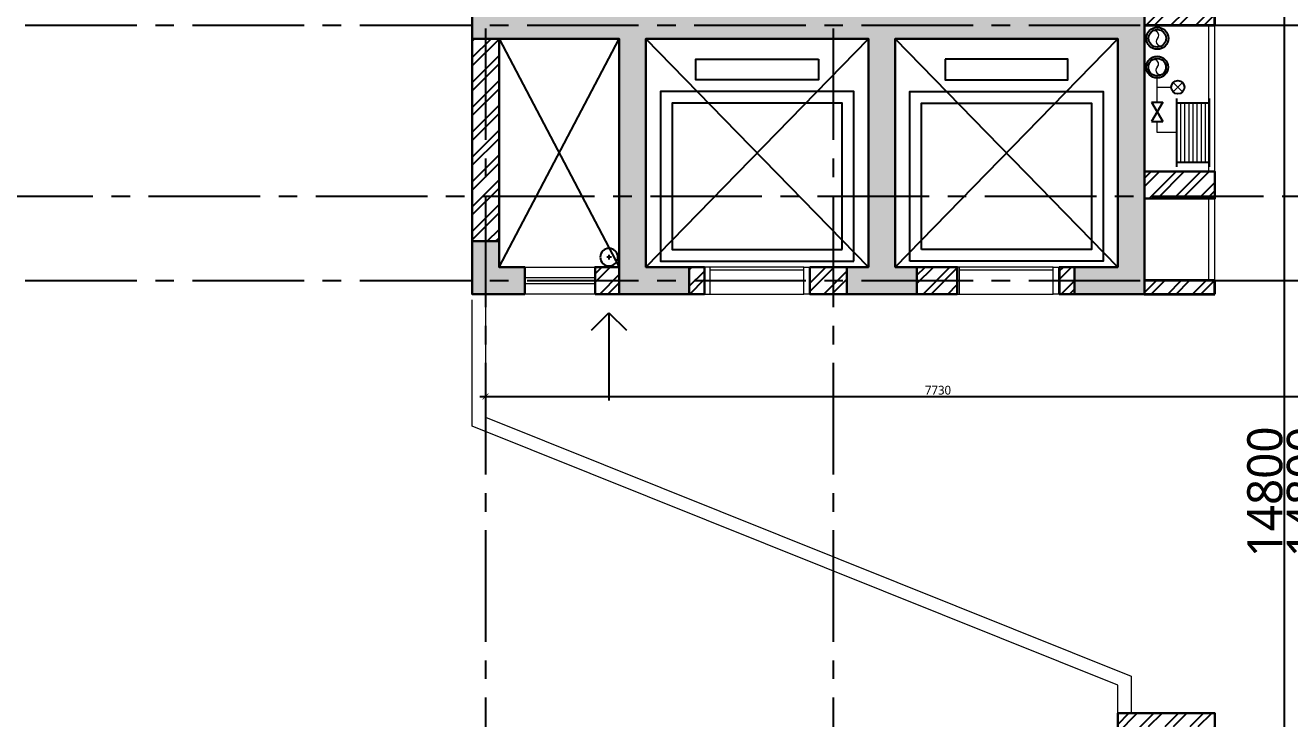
# Model space of a CAD drawing. Header units: millimetres. Extents: x -2409243 to -2334937, y -643723 to -441957.
# Drawn here: x -2403375 to -2392574, y -545594 to -539672 of the extents above; entities that cross this region are included whole.
import ezdxf

# ---------------------------------------------------------------- set-up
doc = ezdxf.new("R2010")
doc.units = ezdxf.units.MM
doc.header["$MEASUREMENT"] = 0
doc.header["$PDMODE"] = 67
doc.linetypes.add('CENTER2', pattern=[28.574999999999996, 19.05, -3.174999999999999, 3.174999999999999, -3.174999999999999])
for name, color, linetype in [('A-Anno-Grid Lines', 154, 'Continuous'), ('A-Elevation', 4, 'Continuous'), ('A-Railing', 4, 'Continuous'), ('A-Wall Patt', 8, 'Continuous'), ('S-Conc Patt', 9, 'Continuous')]:
    doc.layers.add(name, color=color, linetype=linetype)
for name, color, linetype, lineweight in [('A-Detail Lines', 8, 'Continuous', 25), ('A-Door', 4, 'Continuous', 9), ('A-DTLS-Elevation', 4, 'Continuous', 25), ('A-Wall Ele', 3, 'Continuous', 20), ('A-Wall Sec', 1, 'Continuous', 30), ('A-WIN', 5, 'Continuous', 25), ('S-Concrete', 40, 'Continuous', 30), ('Wall HATCH', 8, 'Continuous', 15)]:
    doc.layers.add(name, color=color, linetype=linetype, lineweight=lineweight)
doc.styles.get("Standard").update_dxf_attribs({"font": 'trebuc.ttf'})
doc.dimstyles.new('IIITD_WD_M @ 50', dxfattribs={"dimscale": 50, "dimtxt": 1.5, "dimasz": 1, "dimexe": 0.5, "dimexo": 0.25, "dimgap": 0.3, "dimtad": 1, "dimdec": 0, "dimrnd": 1, "dimzin": 0, "dimdsep": 46, "dimtxsty": 'Standard', "dimblk": 'ARCHTICK', "dimcen": 0.2, "dimdle": 1, "dimclrd": 1, "dimclre": 1, "dimclrt": 5, "dimadec": 0, "dimazin": 0, "dimtfac": 1, "dimtdec": 0, "dimtofl": 0, "dimtmove": 0, "dimatfit": 0, "dimfxl": 2, "dimfxlon": 1, "dimtolj": 1, "dimtzin": 0, "dimlwd": -1, "dimlwe": -1, "dimarcsym": 0})
pattern_1 = [(45, (-1525842.595350856, -828223.2944552284), (-106.0660171779821, 106.0660171779821), []), (45, (-1525771.884672856, -828223.2944552284), (-106.0660171779821, 106.0660171779821), [])]

# ---------------------------------------------------------------- blocks, each defined once
blk = doc.blocks.new('Cols Residences')
h = blk.add_hatch(color=256)
h.paths.add_polyline_path([(-10431.56114828156, -1499.257303311024), (-10651.56114828156, -1499.257303311257)], flags=0)
edge = h.paths.add_edge_path()
edge.add_line((-10431.56114828161, -1269.257303311256), (-10881.56114828161, -1269.257303311256))
edge.add_line((-10881.56114828161, -1269.257303311256), (-10881.56114828156, -1499.257303311257))
h = blk.add_hatch(color=256)
edge = h.paths.add_edge_path(flags=17)
edge.add_line((-10881.56114828161, -1269.257303311256), (-10431.56114828161, -1269.25730331114))
edge.add_line((-10881.56114828156, -1269.257303311256), (-10881.56114828156, -1719.257303311256))
edge.add_line((-10881.56114828156, -1719.257303311256), (-10651.56114828156, -1719.257303311256))
edge.add_line((-10651.56114828156, -1719.257303311256), (-10651.56114828156, -1499.257303311257))
edge.add_line((-10651.56114828156, -1499.257303311257), (-10431.56114828156, -1499.257303311257))
edge.add_line((-10431.56114828161, -1269.257303311024), (-10431.56114828156, -1499.257303311024))
h.paths.add_polyline_path([(-10431.56114828156, -1499.257303311024), (-10651.56114828156, -1499.257303311257)], flags=0)
at = {"layer": 'S-Conc Patt'}
blk.add_hatch(color=256, dxfattribs=at).paths.add_polyline_path([(-10431.5611482815, -1269.257303311024), (-10881.5611482815, -1269.257303311024), (-10881.5611482815, -1719.257303311024), (-10651.5611482815, -1719.257303311024), (-10651.5611482815, -1499.257303311024), (-10431.5611482815, -1499.257303311024)], flags=17)
blk.add_hatch(color=256, dxfattribs=at).paths.add_polyline_path([(-8471.56114828243, -1269.257303311024), (-8701.5611482815, -1269.257303311024), (-8701.561148281733, -2524.257303311257), (-10881.5611482815, -2524.257303311257), (-10881.5611482815, -3124.257303311257), (-10651.5611482815, -3124.257303311257), (-10651.5611482815, -2754.257303311257), (-8701.56114828243, -2754.257303311257), (-8701.56114828243, -4654.257303311257), (-10651.56114828103, -4654.257303311257), (-10651.56114828103, -4469.257303311256), (-10881.56114828103, -4469.257303311256), (-10881.56114828103, -5069.257303311257), (-10651.56114828103, -5069.257303311257), (-10651.56114828103, -4884.257303311256), (-8701.56114828243, -4884.257303311256), (-8701.5611482815, -6784.257303311024), (-10651.5611482815, -6784.257303311024), (-10651.5611482815, -6414.257303311258), (-10881.5611482815, -6414.257303311258), (-10881.5611482815, -7014.257303311258), (-8471.56114828243, -7014.257303311258)])
at = {"layer": 'S-Concrete'}
for points in [[(-8471.56114828243, -1269.257303311024), (-8701.5611482815, -1269.257303311024), (-8701.561148281733, -2524.257303311257), (-10881.5611482815, -2524.257303311257), (-10881.5611482815, -3124.257303311257), (-10651.5611482815, -3124.257303311257), (-10651.5611482815, -2754.257303311257), (-8701.56114828243, -2754.257303311257), (-8701.56114828243, -4654.257303311257), (-10651.56114828103, -4654.257303311257), (-10651.56114828103, -4469.257303311256), (-10881.56114828103, -4469.257303311256), (-10881.56114828103, -5069.257303311257), (-10651.56114828103, -5069.257303311257), (-10651.56114828103, -4884.257303311256), (-8701.56114828243, -4884.257303311256), (-8701.5611482815, -6784.257303311024), (-10651.5611482815, -6784.257303311024), (-10651.5611482815, -6414.257303311258), (-10881.5611482815, -6414.257303311258), (-10881.5611482815, -7014.257303311258), (-8471.56114828243, -7014.257303311258), (-8471.56114828243, -1269.257303311024)], [(-10431.5611482815, -1269.257303311024), (-10881.5611482815, -1269.257303311024), (-10881.5611482815, -1719.257303311024), (-10651.5611482815, -1719.257303311024), (-10651.5611482815, -1499.257303311024), (-10431.5611482815, -1499.257303311024), (-10431.5611482815, -1269.257303311024)]]:
    blk.add_lwpolyline(points, dxfattribs=at)
blk = doc.blocks.new('Grid Residences')
at = {"layer": 'A-Anno-Grid Lines', "linetype": 'CENTER2', "ltscale": 50}
for p, q in [((-10046.56114828167, 2922.978533881833), (-10046.56114828161, -27704.42249789054)), ((-10766.56114828156, 2547.978533881949), (-10766.56114828156, -10441.25365557242)), ((-8586.561148282315, 2547.933843523963), (-8586.561148282315, -10441.25365557242)), ((12818.17248725664, -1384.25730331114), (-37818.04011461896, -1384.257303311489)), ((12818.17248725664, -4354.25730331114), (-37818.04011461896, -4354.25730331149))]:
    blk.add_line(p, q, dxfattribs=at)
blk = doc.blocks.new('Data Shaft Door')
at = {"layer": 'A-Door'}
for points in [[(-15745.00000000006, -10152.23583719309), (-15045.00000000006, -10152.23583719309)], [(-15745.00000000006, -10202.23583719309), (-15045.00000000006, -10202.23583719309)]]:
    blk.add_lwpolyline(points, dxfattribs=at)
blk = doc.blocks.new('Fire Hyd Shaft Door')
at = {"layer": 'A-Door'}
for points in [[(-14815.00000000005, -10152.23583719309), (-13565.00000000006, -10152.23583719309)], [(-14815.00000000005, -10202.23583719309), (-13565.00000000006, -10202.23583719309)]]:
    blk.add_lwpolyline(points, dxfattribs=at)
blk = doc.blocks.new('f h')
at = {"layer": 'A-WIN'}
for p, q in [((1010874.07182492, -78569.5797984855), (1010971.835498694, -78569.57979848562)), ((1010874.07182492, -78569.5797984855), (1010971.835498694, -78734.34588364139)), ((1010971.835498694, -78569.57979848562), (1010874.07182492, -78734.34588364151)), ((1011088.013132493, -78536.09547787847), (1011088.013132493, -79119.67305707687)), ((1011088.013132493, -78574.90916572325), (1011368.013092493, -78574.90916572312)), ((1011368.013092493, -78536.09547787857), (1011368.013092493, -79119.67305707687)), ((1010874.07182492, -78734.34588364151), (1010971.835498694, -78734.34588364139)), ((1011088.013132493, -79080.85936923242), (1011368.013092493, -79080.8593692322))]:
    blk.add_line(p, q, dxfattribs=at)
at = {"layer": 'A-WIN', "ltscale": 50}
for centre, radius in [((1010925.350132211, -78023.24024013418), 93.75), ((1010925.350132211, -78023.24024013418), 75), ((1010923.803244226, -78269.11066844268), 93.75), ((1010923.803244226, -78269.11066844268), 75)]:
    blk.add_circle(centre, radius, dxfattribs=at)
at = {"layer": 'A-WIN'}
blk.add_circle((1011100.248916052, -78441.18286097607), 56.63822130720364, dxfattribs=at)
at = {"layer": 'Wall HATCH'}
for p, q in [((1010922.953661807, -78569.57979848537), (1010922.953661807, -78343.90080410137)), ((1011140.298186413, -78401.13359061512), (1011060.199645691, -78481.23213133692)), ((1011140.298186413, -78481.2321313374), (1011060.199645691, -78401.13359061582)), ((1010922.953661807, -78441.1828609762), (1011043.610694745, -78441.1828609763)), ((1011123.013127493, -78574.909165723), (1011123.013127493, -79080.85936923232)), ((1011158.013122493, -78574.90916572325), (1011158.013122493, -79080.8593692322)), ((1011193.013117493, -78574.90916572325), (1011193.013117493, -79080.85936923232)), ((1011228.013112493, -78574.90916572325), (1011228.013112494, -79080.85936923232)), ((1011263.013107493, -78574.90916572312), (1011263.013107493, -79080.85936923232)), ((1011298.013102493, -78574.90916572312), (1011298.013102493, -79080.8593692322)), ((1011333.013097493, -78574.909165723), (1011333.013097493, -79080.8593692322)), ((1010922.953661807, -78827.88426747755), (1010922.953661807, -78734.34588364151)), ((1011088.013132493, -78827.88426747755), (1010922.953661807, -78827.88426747755))]:
    blk.add_line(p, q, dxfattribs=at)
at = {"layer": 'Wall HATCH', "ltscale": 50}
for centre in [(1010899.00696167, -77996.55152780411), (1010897.460073685, -78242.42195611262)]:
    blk.add_arc(centre, 37.5, 314.6266810665331, 134.6266810665331, dxfattribs=at)
at = {"layer": 'Wall HATCH'}
for centre in [(1010951.693302752, -78049.92895246425), (1010950.146414767, -78295.79938077275)]:
    blk.add_arc(centre, 37.5, 134.6266810665331, 314.6266810665331, dxfattribs=at)
blk = doc.blocks.new('Lift Door')
at = {"layer": 'A-Door'}
for p, q in [((-15830.00000000005, -5817.23583719309), (-15830.00000000005, -6617.235837193075)), ((-15625.00000000005, -6617.235837193075), (-15625.00000000005, -5817.23583719309)), ((-15600.00000000005, -6617.235837193075), (-15600.00000000005, -5817.23583719309))]:
    blk.add_line(p, q, dxfattribs=at)
for points in [[(-15830.00000000005, -5767.23583719309), (-15830.00000000005, -5817.23583719309), (-15600.00000000005, -5817.23583719309), (-15600.00000000005, -5767.23583719309)], [(-15830.00000000005, -6667.235837193075), (-15830.00000000005, -6617.235837193075), (-15600.00000000005, -6617.235837193075), (-15600.00000000005, -6667.235837193075)]]:
    blk.add_lwpolyline(points, dxfattribs=at)
blk = doc.blocks.new('Lift Room')
at = {"layer": 'A-Detail Lines'}
for p, q in [((-15630.00000000007, 122950.3379813184), (-13680.00000000007, 124850.3379813183)), ((-15630.00000000007, 124850.3379813183), (-13680.00000000007, 122950.3379813184))]:
    blk.add_line(p, q, dxfattribs=at)
blk.add_lwpolyline([(-15480.00000000008, 124625.3379813184), (-14230.00000000008, 124625.3379813184), (-14230.00000000008, 123175.3379813183), (-15480.00000000008, 123175.3379813183)], close=True, dxfattribs=at)
at = {"layer": 'A-Elevation'}
for points in [[(-15580.00000000008, 124725.3379813183), (-14130.00000000008, 124725.3379813183), (-14130.00000000008, 123075.3379813183), (-15580.00000000008, 123075.3379813183)], [(-13855.00000000007, 124425.3379813184), (-14030.00000000008, 124425.3379813184), (-14030.00000000008, 123375.3379813183), (-13855.00000000007, 123375.3379813183)]]:
    blk.add_lwpolyline(points, close=True, dxfattribs=at)
blk = doc.blocks.new('Shaft Door D')
at = {"layer": 'A-Wall Patt'}
h = blk.add_hatch(dxfattribs=at)
h.set_pattern_fill('ANSI32', color=256, scale=400, style=0)
h.set_pattern_definition([(45, (-9829.325311088469, 7062.978533881891), (-106.0660171779821, 106.0660171779821), []), (45, (-9758.614633088466, 7062.978533881891), (-106.0660171779821, 106.0660171779821), [])])
h.paths.add_polyline_path([(-9624.325311088469, 7292.978533881892), (-9829.325311088469, 7292.978533881892), (-9829.325311088469, 7062.978533881891), (-9624.325311088469, 7062.978533881891)])
at = {"layer": 'A-Door'}
for points in [[(-10429.32531108847, 7292.978533881892), (-9829.325311088469, 7292.978533881892)], [(-10429.32531108847, 7202.978533881891), (-9829.325311088469, 7202.978533881891)], [(-10429.32531108847, 7152.978533881891), (-9829.325311088469, 7152.978533881891)], [(-9829.325311088469, 7062.978533881891), (-10429.32531108847, 7062.978533881891)]]:
    blk.add_lwpolyline(points, dxfattribs=at)
at = {"layer": 'A-Wall Sec'}
for points in [[(-9829.325311088469, 7062.978533881891), (-9829.325311088469, 7292.978533881892), (-9624.325311088469, 7292.978533881892)], [(-9829.325311088469, 7062.978533881891), (-9624.325311088469, 7062.978533881891)]]:
    blk.add_lwpolyline(points, dxfattribs=at)
blk = doc.blocks.new('Garbaghe Chute cutout')
at = {"layer": 'A-Detail Lines'}
for points in [[(-836332.2976589759, 288436.1430589523), (-835307.2976589759, 286486.1430589523)], [(-836332.2976589763, 286486.1430589523), (-835307.2976589759, 288436.1430589521)]]:
    blk.add_lwpolyline(points, dxfattribs=at)
blk = doc.blocks.new('RW pipe')
at = {"layer": 'A-Detail Lines'}
for points in [[(-912762.8627371552, 292095.1890407079), (-912762.8627371552, 292055.1890407079)], [(-912742.862737155, 292075.1890407078), (-912782.8627371552, 292075.1890407078)]]:
    blk.add_lwpolyline(points, dxfattribs=at)
at = {"layer": 'A-DTLS-Elevation'}
blk.add_circle((-912762.8627371552, 292075.1890407079), 74.99999999999999, dxfattribs=at)
blk = doc.blocks.new('_Open90')
at = {"color": 0, "linetype": 'ByBlock', "lineweight": -2}
for p, q in [((-0.5, 0.5), (0, 0)), ((0, 0), (-1, 0)), ((0, 0), (-0.5, -0.5))]:
    blk.add_line(p, q, dxfattribs=at)
blk = doc.blocks.new('Leader')
at = {"layer": 'A-Detail Lines'}
blk.add_lwpolyline([(-866884.1632830976, 285459.343937374), (-866434.1918783496, 285459.3439373739)], dxfattribs=at)
at = {"layer": 'A-Detail Lines', "xscale": 300, "yscale": 300, "zscale": 300, "rotation": 180}
blk.add_blockref('_Open90', (-867184.1632830976, 285459.3439373739), dxfattribs=at)
blk = doc.blocks.new('_ArchTick')
at = {"color": 0, "linetype": 'ByBlock', "const_width": 0.15}
blk.add_lwpolyline([(-0.5, -0.5), (0.5, 0.5)], dxfattribs=at)
blk = doc.blocks.new('*D719')
at = {"layer": 'A-Railing', "color": 1}
for p, q in [((-2399443.169552667, -542742.1513994227), (-2399443.169552667, -542867.1513994227)), ((-2391713.169552668, -542742.1513994227), (-2391713.169552668, -542867.1513994227)), ((-2399493.169552667, -542842.1513994227), (-2391663.169552668, -542842.1513994227))]:
    blk.add_line(p, q, dxfattribs=at)
at = {"layer": 'Defpoints', "color": 0}
for p in [(-2399443.169552667, -542017.1513962764), (-2391713.169552668, -542017.1513962757), (-2391713.169552668, -542842.1513994227)]:
    blk.add_point(p, dxfattribs=at)
at = {"layer": 'A-Railing', "color": 1, "xscale": 50, "yscale": 50, "zscale": 50, "rotation": 180}
blk.add_blockref('_ArchTick', (-2399443.169552667, -542842.1513994227), dxfattribs=at)
at = {"layer": 'A-Railing', "color": 1, "xscale": 50, "yscale": 50, "zscale": 50}
blk.add_blockref('_ArchTick', (-2391713.169552668, -542842.1513994227), dxfattribs=at)
at = {"layer": 'A-Railing', "color": 5, "insert": (-2395578.169552668, -542788.9948337661), "char_height": 75, "attachment_point": 5}
blk.add_mtext('\\A1;7730', dxfattribs=at)
blk = doc.blocks.new('*D720')
at = {"layer": 'A-Railing', "color": 1}
for p, q in [((-2392178.512191972, -536257.1513962755), (-2392303.512191972, -536257.1513962755)), ((-2392278.512191972, -551107.151396275), (-2392278.512191972, -536207.1513962755)), ((-2392178.512191972, -551057.151396275), (-2392303.512191972, -551057.151396275))]:
    blk.add_line(p, q, dxfattribs=at)
at = {"layer": 'Defpoints', "color": 0}
for p in [(-2392278.512191972, -536257.1513962755), (-2391828.169552668, -536257.1513962755), (-2391828.169552668, -551057.151396275)]:
    blk.add_point(p, dxfattribs=at)
at = {"layer": 'A-Railing', "color": 1, "xscale": 50, "yscale": 50, "zscale": 50}
for p, rotation in [((-2392278.512191972, -536257.1513962755), 90), ((-2392278.512191972, -551057.151396275), 270)]:
    blk.add_blockref('_ArchTick', p, dxfattribs=dict(at, rotation=rotation))
at = {"layer": 'A-Railing', "color": 5, "insert": (-2392446.138454598, -543657.1513962757), "char_height": 300, "attachment_point": 5, "rotation": 90}
blk.add_mtext('\\A1;14800', dxfattribs=at)
blk = doc.blocks.new('*D724')
at = {"layer": 'A-Railing', "color": 1}
for p, q in [((-2392716.74469806, -536257.1513962764), (-2392591.74469806, -536257.1513962764)), ((-2392616.74469806, -551107.1513962755), (-2392616.74469806, -536207.1513962764)), ((-2392716.74469806, -551057.1513962755), (-2392591.74469806, -551057.1513962755))]:
    blk.add_line(p, q, dxfattribs=at)
at = {"layer": 'Defpoints', "color": 0}
for p in [(-2392828.169552668, -536257.1513962764), (-2392616.74469806, -536257.1513962764), (-2392827.366682493, -551057.1513962755)]:
    blk.add_point(p, dxfattribs=at)
at = {"layer": 'A-Railing', "color": 1, "xscale": 50, "yscale": 50, "zscale": 50}
for p, rotation in [((-2392616.74469806, -536257.1513962764), 90), ((-2392616.74469806, -551057.1513962755), 270)]:
    blk.add_blockref('_ArchTick', p, dxfattribs=dict(at, rotation=rotation))
at = {"layer": 'A-Railing', "color": 5, "insert": (-2392784.370960686, -543657.1513962764), "char_height": 300, "attachment_point": 5, "rotation": 90}
blk.add_mtext('\\A1;14800', dxfattribs=at)

msp = doc.modelspace()

# ---------------------------------------------------------------- hatches: boundary and pattern name
at = {"layer": 'A-Wall Patt'}
h = msp.add_hatch(dxfattribs=at)
h.set_pattern_fill('ANSI32', color=256, scale=400, style=0)
h.set_pattern_definition([(45, (-2393542.182253555, -539625.8860121365), (-106.0660171779821, 106.0660171779821), []), (45, (-2393471.471575555, -539625.8860121365), (-106.0660171779821, 106.0660171779821), [])])
h.paths.add_polyline_path([(-2393213.169552667, -539557.1513962764), (-2393818.169552667, -539557.1513962764), (-2393818.169552667, -539672.1513962764), (-2393213.169552667, -539672.1513962764)])
h = msp.add_hatch(dxfattribs=at)
h.set_pattern_fill('ANSI32', color=256, scale=400, style=0)
h.set_pattern_definition([(45, (-2399359.892894157, -540386.6810830436), (-106.0660171779821, 106.0660171779821), []), (45, (-2399289.182216157, -540386.6810830436), (-106.0660171779821, 106.0660171779821), [])])
h.paths.add_polyline_path([(-2399328.169552668, -539787.1513962764), (-2399558.169552667, -539787.1513962764), (-2399558.169552667, -541517.1513962764), (-2399328.169552668, -541517.1513962764)])
h = msp.add_hatch(dxfattribs=at)
h.set_pattern_fill('ANSI32', color=256, scale=400, style=0)
h.set_pattern_definition([(45, (-2393822.127560686, -540987.2244618186), (-106.0660171779821, 106.0660171779821), []), (45, (-2393751.416882686, -540987.2244618186), (-106.0660171779821, 106.0660171779821), [])])
h.paths.add_polyline_path([(-2393813.169552667, -540922.1513962764), (-2393813.169552667, -541152.1513962764), (-2393213.169552667, -541152.1513962764), (-2393213.169552667, -540922.1513962764)])
h = msp.add_hatch(dxfattribs=at)
h.set_pattern_fill('ANSI32', color=256, scale=400, style=0)
h.set_pattern_definition([(45, (-2322525.057332323, -549030.1299301577), (-106.0660171779821, 106.0660171779821), []), (45, (-2322454.346654323, -549030.1299301577), (-106.0660171779821, 106.0660171779821), [])])
h.paths.add_polyline_path([(-2397703.169552667, -541737.1513962764), (-2397703.169552667, -541967.1513962764), (-2397573.169552667, -541967.1513962764), (-2397573.169552667, -541737.1513962764)])
h = msp.add_hatch(dxfattribs=at)
h.set_pattern_fill('ANSI32', color=256, scale=400, style=0)
h.set_pattern_definition(pattern_1)
h.paths.add_polyline_path([(-2396358.169552667, -541967.1513962764), (-2396358.169552667, -541737.1513962764), (-2396673.169552667, -541737.1513962764), (-2396673.169552667, -541967.1513962764)])
h = msp.add_hatch(dxfattribs=at)
h.set_pattern_fill('ANSI32', color=256, scale=400, style=0)
h.set_pattern_definition(pattern_1)
h.paths.add_polyline_path([(-2395758.169552667, -541737.1513962764), (-2395758.169552667, -541967.1513962764), (-2395413.169552667, -541967.1513962764), (-2395413.169552667, -541737.1513962764)])
h = msp.add_hatch(dxfattribs=at)
h.set_pattern_fill('ANSI32', color=256, scale=400, style=0)
h.set_pattern_definition([(45, (-2322675.057332323, -549030.1299301577), (-106.0660171779821, 106.0660171779821), []), (45, (-2322604.346654323, -549030.1299301577), (-106.0660171779821, 106.0660171779821), [])])
h.paths.add_polyline_path([(-2394413.169552667, -541967.1513962764), (-2394413.169552667, -541737.1513962764), (-2394543.169552667, -541737.1513962764), (-2394543.169552667, -541967.1513962764)])
h = msp.add_hatch(dxfattribs=at)
h.set_pattern_fill('ANSI32', color=256, scale=400, style=0)
h.set_pattern_definition([(45, (-1562995.871893691, -828223.2944552284), (-106.0660171779821, 106.0660171779821), []), (45, (-1562925.161215691, -828223.2944552284), (-106.0660171779821, 106.0660171779821), [])])
h.paths.add_polyline_path([(-2393818.169552667, -541852.1513962764), (-2393818.169552667, -541967.1513962764), (-2393213.169552667, -541967.1513962764), (-2393213.169552667, -541852.1513962764)])
h = msp.add_hatch(dxfattribs=at)
h.set_pattern_fill('ANSI32', color=256, scale=400, style=0)
h.set_pattern_definition([(45, (-2393302.794518541, -545751.9155080845), (-106.0660171779821, 106.0660171779821), []), (45, (-2393232.083840541, -545751.9155080845), (-106.0660171779821, 106.0660171779821), [])])
h.paths.add_polyline_path([(-2393213.169552668, -545547.1513962764), (-2394043.169552668, -545547.1513962764), (-2394043.169552668, -546047.1513962764), (-2393813.169552668, -546047.1513962764), (-2393813.169552668, -545662.1513962764), (-2393328.169552668, -545662.1513962764), (-2393328.169552667, -546047.1513962764), (-2393813.169552668, -546047.1513962764), (-2393813.169552668, -546162.1513962764), (-2393213.169552667, -546162.1513962764)])

# ---------------------------------------------------------------- linework, layer by layer
at = {"layer": 'A-Detail Lines'}
for p, q in [((-2394043.169552667, -541737.1513962769), (-2395943.169552667, -539787.1513962769)), ((-2395943.169552667, -541737.1513962769), (-2394043.169552667, -539787.1513962769))]:
    msp.add_line(p, q, dxfattribs=at)
msp.add_lwpolyline([(-2395718.169552667, -541587.1513962769), (-2395718.169552667, -540337.1513962769), (-2394268.169552667, -540337.1513962769), (-2394268.169552667, -541587.1513962769)], close=True, dxfattribs=at)
at = {"layer": 'A-Elevation'}
for points in [[(-2395518.169552667, -539962.1513962769), (-2395518.169552667, -540137.1513962769), (-2394468.169552667, -540137.1513962769), (-2394468.169552667, -539962.1513962769)], [(-2395818.169552667, -541687.1513962769), (-2395818.169552667, -540237.1513962769), (-2394168.169552667, -540237.1513962769), (-2394168.169552667, -541687.1513962769)]]:
    msp.add_lwpolyline(points, close=True, dxfattribs=at)
at = {"layer": 'A-Wall Ele'}
for points in [[(-2394043.169552667, -545547.1513962764), (-2394043.169552667, -545308.5847858214), (-2399558.169552667, -543097.1513962764), (-2399558.169552667, -542017.1513962764)], [(-2394043.169552667, -545547.151396275), (-2394043.169552667, -545308.5847858205), (-2399558.169552667, -543097.1513962755), (-2399558.169552667, -542017.1513962755)], [(-2399443.169552667, -542017.1513962764), (-2399443.169552667, -543019.3900465374), (-2393928.169552667, -545230.8234360828), (-2393928.169552667, -545547.1513962764)], [(-2399443.169552667, -542017.1513962755), (-2399443.169552667, -543019.3900465369), (-2393928.169552667, -545230.8234360819), (-2393928.169552667, -545547.151396275)]]:
    msp.add_lwpolyline(points, dxfattribs=at)
at = {"layer": 'A-Wall Sec', "lineweight": 35}
for p, q in [((-2393213.169552667, -539672.1513962764), (-2393213.169552667, -539557.1513962764)), ((-2393818.169552667, -539672.1513962764), (-2393213.169552667, -539672.1513962764)), ((-2394543.169552667, -541737.1513962764), (-2394543.169552667, -541967.1513962764)), ((-2394543.169552667, -541737.151396275), (-2394543.169552667, -541967.151396275)), ((-2393213.169552667, -541852.1513962764), (-2393818.169552667, -541852.1513962764)), ((-2393213.169552667, -541852.151396276), (-2393818.169552667, -541852.151396276)), ((-2393213.169552667, -541967.1513962764), (-2393213.169552667, -541852.1513962764)), ((-2393213.169552667, -541967.151396276), (-2393213.169552667, -541852.151396276)), ((-2393818.169552667, -541967.1513962764), (-2393213.169552667, -541967.1513962764)), ((-2393818.169552667, -541967.151396276), (-2393213.169552667, -541967.151396276))]:
    msp.add_line(p, q, dxfattribs=at)
at = {"layer": 'A-Wall Sec'}
for p, q in [((-2394543.169552667, -541737.1513962764), (-2394413.169552667, -541737.1513962764)), ((-2394543.169552667, -541737.151396275), (-2394413.169552667, -541737.151396275)), ((-2394543.169552667, -541967.1513962764), (-2394412.496351346, -541967.1513962764)), ((-2394543.169552667, -541967.151396275), (-2394412.496351346, -541967.151396275))]:
    msp.add_line(p, q, dxfattribs=at)
for points in [[(-2399558.169552667, -541517.1513962764), (-2399558.169552667, -539787.1513962764)], [(-2399558.169552667, -541517.1513962755), (-2399558.169552667, -539787.1513962755)], [(-2399328.169552668, -541517.1513962764), (-2399328.169552668, -539787.1513962764)], [(-2399328.169552667, -541517.1513962755), (-2399328.169552667, -539787.1513962755)], [(-2393813.169552667, -540922.1513962764), (-2393213.169552667, -540922.1513962764), (-2393213.169552667, -541152.1513962764), (-2393813.169552667, -541152.1513962764)], [(-2393813.169552667, -540922.151396276), (-2393213.169552667, -540922.151396276), (-2393213.169552667, -541152.151396276), (-2393813.169552667, -541152.151396276)], [(-2397703.169552667, -541737.1513962764), (-2397573.169552667, -541737.1513962764), (-2397573.169552667, -541967.1513962764), (-2397703.169552667, -541967.1513962764)], [(-2397703.169552667, -541737.151396275), (-2397573.169552667, -541737.151396275), (-2397573.169552667, -541967.151396275), (-2397703.169552667, -541967.151396275)], [(-2396673.169552667, -541737.1513962764), (-2396673.169552667, -541967.1513962764), (-2396358.169552667, -541967.1513962764)], [(-2396358.169552667, -541737.1513962764), (-2396673.169552667, -541737.1513962764)], [(-2396673.169552667, -541737.151396275), (-2396673.169552667, -541967.151396275), (-2396358.169552667, -541967.151396275)], [(-2396358.169552667, -541737.151396275), (-2396673.169552667, -541737.151396275)], [(-2395758.169552667, -541967.1513962764), (-2395413.169552667, -541967.1513962764), (-2395413.169552667, -541737.1513962764), (-2395758.169552667, -541737.1513962764)], [(-2395758.169552667, -541967.151396275), (-2395413.169552667, -541967.151396275), (-2395413.169552667, -541737.151396275), (-2395758.169552667, -541737.151396275)], [(-2394043.169552668, -546047.1513962764), (-2394043.169552668, -545547.1513962764), (-2393213.169552668, -545547.1513962764), (-2393213.169552667, -546162.1513962764)], [(-2394043.169552668, -546047.151396275), (-2394043.169552668, -545547.151396275), (-2393213.169552667, -545547.151396275), (-2393213.169552667, -546162.151396275)]]:
    msp.add_lwpolyline(points, dxfattribs=at)
at = {"layer": 'S-Concrete'}
for points in [[(-2399558.169552667, -539557.1513962764), (-2399558.169552667, -539787.1513962755), (-2398303.169552667, -539787.151396276), (-2398303.169552667, -541967.1513962755), (-2397703.169552667, -541967.1513962755), (-2397703.169552667, -541737.1513962755), (-2398073.169552667, -541737.1513962755), (-2398073.169552667, -539787.1513962764), (-2396173.169552667, -539787.1513962764), (-2396173.169552667, -541737.151396275), (-2396358.169552667, -541737.151396275), (-2396358.169552667, -541967.151396275), (-2395758.169552667, -541967.151396275), (-2395758.169552667, -541737.151396275), (-2395943.169552667, -541737.151396275), (-2395943.169552667, -539787.1513962764), (-2394043.169552667, -539787.1513962755), (-2394043.169552667, -541737.1513962755), (-2394413.169552667, -541737.1513962755), (-2394413.169552667, -541967.1513962755), (-2393813.169552667, -541967.1513962755), (-2393813.169552667, -539557.1513962764), (-2399558.169552667, -539557.1513962764)], [(-2399558.169552667, -541517.1513962755), (-2399558.169552667, -541967.1513962755), (-2399108.169552667, -541967.1513962755), (-2399108.169552667, -541737.1513962755), (-2399328.169552667, -541737.1513962755), (-2399328.169552667, -541517.1513962755), (-2399558.169552667, -541517.1513962755)]]:
    msp.add_lwpolyline(points, dxfattribs=at)

# ---------------------------------------------------------------- block references
at = {"layer": 'A-Anno-Grid Lines', "rotation": 90}
msp.add_blockref('Grid Residences', (-2400827.426855979, -531085.5902479943), dxfattribs=at)
at = {"layer": 'A-Detail Lines'}
for p in [(-1562995.871893691, -828223.2944552284), (-1562995.871893691, -828223.2944552279)]:
    msp.add_blockref('Garbaghe Chute cutout', p, dxfattribs=at)
at = {"layer": 'A-Detail Lines', "xscale": -1, "rotation": 270}
for p in [(-2521023.507533986, -526107.1513962774), (-2521023.507533985, -526107.1513962769)]:
    msp.add_blockref('Lift Room', p, dxfattribs=at)
at = {"layer": 'A-Detail Lines'}
for name, p, rotation in [('Lift Room', (-2271092.831571349, -526107.1513962774), 90), ('Leader', (-2683848.376854156, -1409311.313747625), 270)]:
    msp.add_blockref(name, p, dxfattribs=dict(at, rotation=rotation))
at = {"layer": 'A-Door', "rotation": 90}
for name, p in [('Fire Hyd Shaft Door', (-2403415.40538986, -526107.1513962764)), ('Fire Hyd Shaft Door', (-2403415.40538986, -526107.151396276)), ('Data Shaft Door', (-2403415.40538986, -526107.1513962764)), ('Data Shaft Door', (-2403415.40538986, -526107.151396276)), ('Lift Door', (-2403340.40538986, -526137.1513962764)), ('Lift Door', (-2403340.40538986, -526137.151396275)), ('Lift Door', (-2401210.40538986, -526137.1513962764)), ('Lift Door', (-2401210.40538986, -526137.151396275))]:
    msp.add_blockref(name, p, dxfattribs=at)
at = {"layer": 'A-DTLS-Elevation', "xscale": -1, "rotation": 179.6023910865641}
msp.add_blockref('RW pipe', (-1483620.420851696, -255918.1394518664), dxfattribs=at)
at = {"layer": 'A-Wall Patt'}
msp.add_blockref('Shaft Door D', (-2388678.844241579, -549030.1299301586), dxfattribs=at)
at = {"layer": 'S-Concrete', "rotation": 90}
msp.add_blockref('Cols Residences', (-2400827.426855979, -531085.5902479943), dxfattribs=at)
at = {"layer": 'Wall HATCH'}
msp.add_blockref('f h', (-3404629.350999863, -461760.3996629253), dxfattribs=at)

# ---------------------------------------------------------------- dimensions: what is measured, and where the dimension line sits
at = {"layer": 'A-Railing'}
for base, p1, p2, picture, middle in [((-2392616.74469806, -536257.1513962764), (-2392827.366682493, -551057.1513962755), (-2392828.169552668, -536257.1513962764), '*D724', (-2392784.370960686, -543657.1513962764)), ((-2392278.512191972, -536257.1513962755), (-2391828.169552668, -551057.151396275), (-2391828.169552668, -536257.1513962755), '*D720', (-2392446.138454598, -543657.1513962757))]:
    dim = msp.add_linear_dim(base=base, p1=p1, p2=p2, angle=90, dimstyle='IIITD_WD_M @ 50', override={"dimtxt": 6, "dimarcsym": 1}, dxfattribs=at)
    dim.commit()
    dim.dimension.update_dxf_attribs({"geometry": picture, "text_midpoint": middle})
dim = msp.add_linear_dim(base=(-2391713.169552668, -542842.1513994227), p1=(-2399443.169552667, -542017.1513962764), p2=(-2391713.169552668, -542017.1513962757), dimstyle='IIITD_WD_M @ 50', override={"dimarcsym": 1}, dxfattribs=at)
dim.commit()
dim.dimension.update_dxf_attribs({"geometry": '*D719', "text_midpoint": (-2395578.169552668, -542788.9948337661)})

doc.saveas('drawing.dxf')
